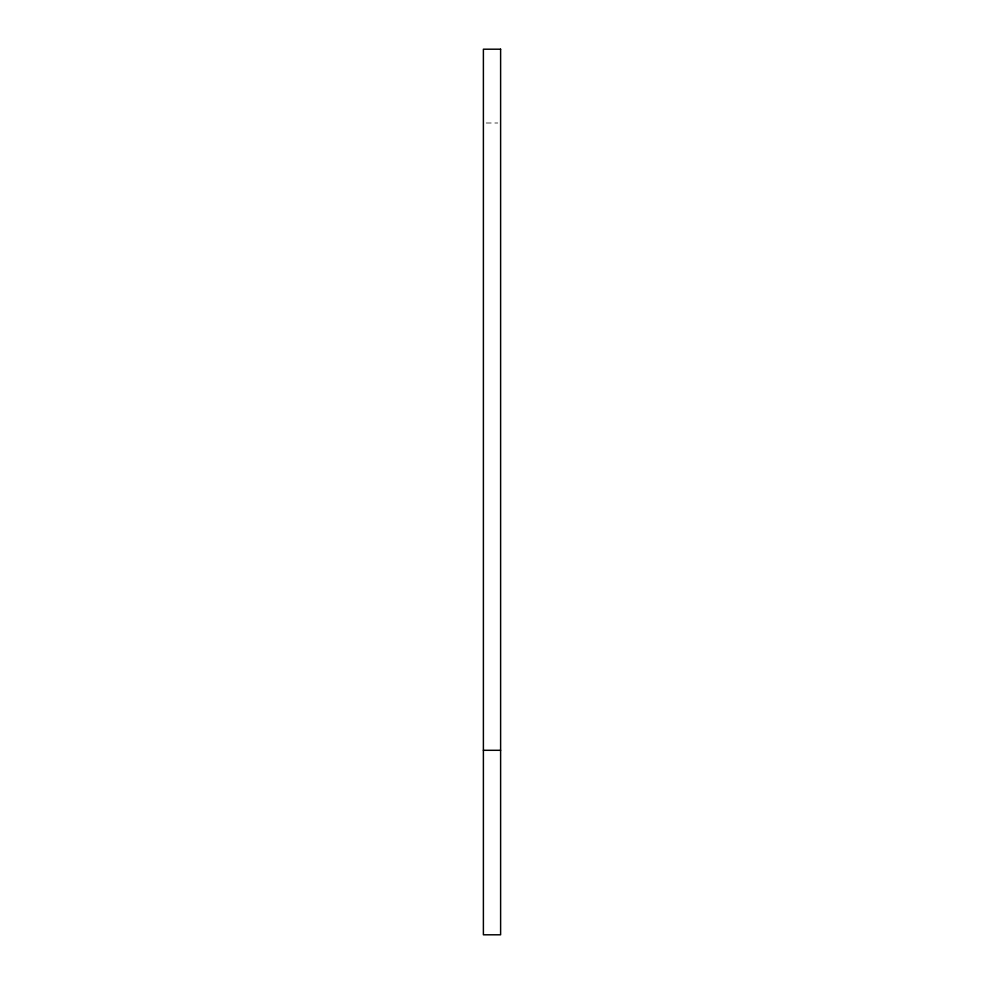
<?xml version="1.0" encoding="UTF-8"?>
<svg xmlns="http://www.w3.org/2000/svg" width="984" height="984" viewBox="0 0 984 984"><rect width="100%" height="100%" fill="white"/><g stroke="black" fill="none" stroke-linecap="round" stroke-linejoin="round"><path stroke-width="0.74" stroke-dasharray="4.92 3.69" d="M486.256 123L497.744 123"/><path stroke-width="1.48" d="M483.39 750.3L500.61 750.3M500.61 49.2L483.39 49.2L483.39 934.8L500.61 934.8L500.61 49.2"/></g></svg>
